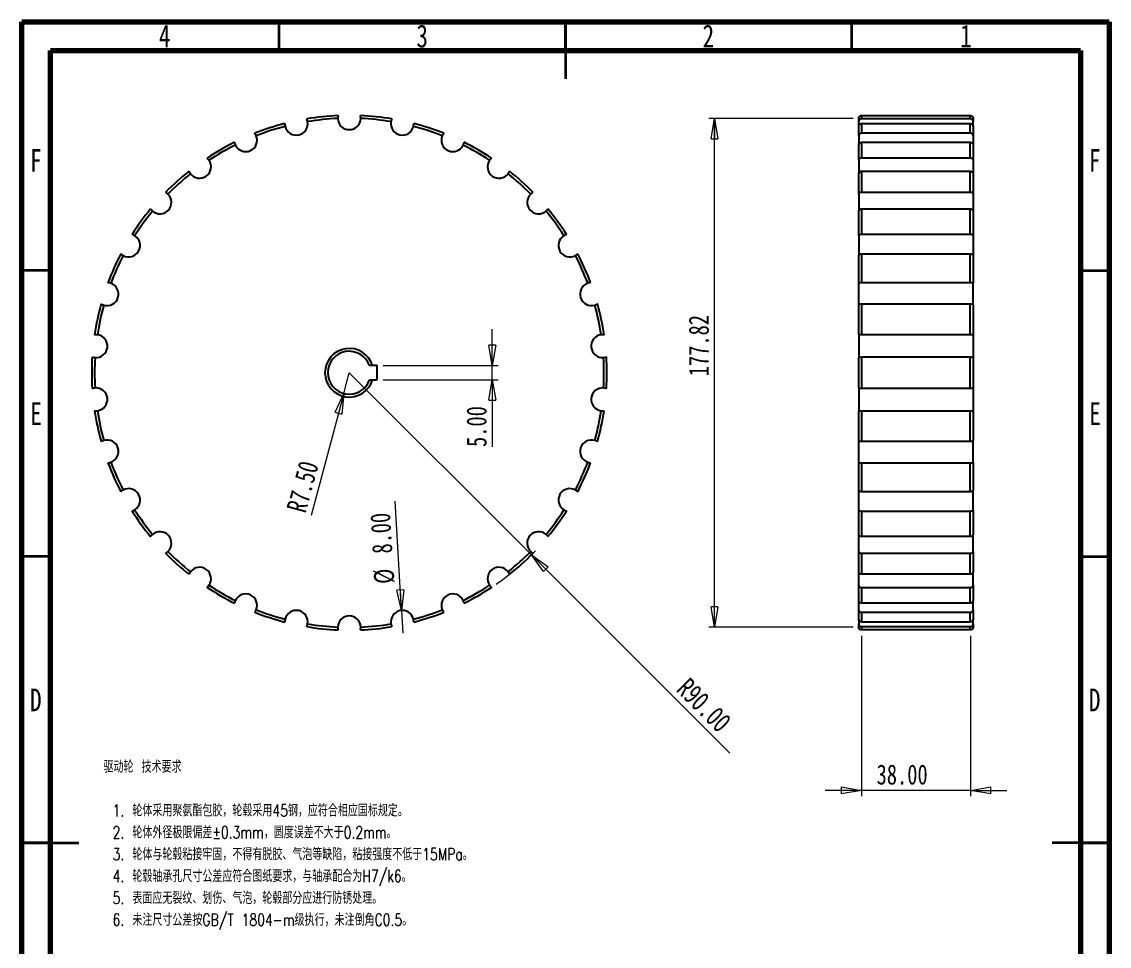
# Model space of a CAD drawing. Header units: millimetres. Extents: x 15 to 205, y 5 to 292.
# Drawn here: x 15 to 205, y 130.4 to 292 of the extents above; entities that cross this region are included whole.
import ezdxf

# ---------------------------------------------------------------- set-up
doc = ezdxf.new("R2010")
doc.units = ezdxf.units.MM
doc.styles.add('SLDTEXTSTYLE0', font='TXT', dxfattribs={"width": 0.75, "bigfont": 'bigfont'})
doc.styles.add('SLDTEXTSTYLE1', font='TXT', dxfattribs={"width": 0.75})
doc.dimstyles.new('SLDDIMSTYLE0', dxfattribs={"dimtxt": 3.5, "dimasz": 3.556, "dimexe": 0, "dimexo": 0.0625, "dimgap": 0.875, "dimtad": 1, "dimlfac": 2, "dimrnd": 1e-09, "dimzin": 4, "dimdsep": 46, "dimtxsty": 'SLDTEXTSTYLE1', "dimblk1": 'CLOSED', "dimblk2": 'CLOSED', "dimsah": 1, "dimcen": 0, "dimadec": 0, "dimazin": 1, "dimtfac": 1, "dimtofl": 0, "dimtmove": 0, "dimatfit": 3, "dimldrblk": 'CLOSED', "dimfxl": 1, "dimfrac": 2, "dimtolj": 1, "dimtzin": 12, "dimarcsym": 0})
doc.dimstyles.new('SLDDIMSTYLE1', dxfattribs={"dimtxt": 3.5, "dimasz": 3.556, "dimexe": 0, "dimexo": 0.0625, "dimgap": 0.875, "dimtad": 1, "dimlfac": 2, "dimrnd": 1e-09, "dimzin": 4, "dimdsep": 46, "dimtxsty": 'SLDTEXTSTYLE1', "dimblk1": 'CLOSED', "dimblk2": 'CLOSED', "dimsah": 1, "dimcen": 0.09, "dimadec": 0, "dimazin": 1, "dimtfac": 1, "dimtmove": 0, "dimatfit": 0, "dimldrblk": 'CLOSED', "dimfxl": 1, "dimfrac": 2, "dimtolj": 1, "dimtzin": 12, "dimarcsym": 0})
doc.dimstyles.new('SLDDIMSTYLE2', dxfattribs={"dimtxt": 3.5, "dimasz": 3.556, "dimexe": 0, "dimexo": 0.0625, "dimgap": 0.875, "dimtad": 1, "dimlfac": 2, "dimrnd": 1e-09, "dimzin": 4, "dimdsep": 46, "dimtxsty": 'SLDTEXTSTYLE1', "dimblk1": 'NONE', "dimblk2": 'CLOSED', "dimsah": 1, "dimcen": 0, "dimadec": 0, "dimazin": 1, "dimtfac": 1, "dimtmove": 0, "dimatfit": 3, "dimldrblk": 'NONE', "dimfxl": 1, "dimfrac": 2, "dimtolj": 1, "dimtzin": 12, "dimarcsym": 0})
doc.dimstyles.new('SLDDIMSTYLE3', dxfattribs={"dimtxt": 3.5, "dimasz": 3.556, "dimexe": 0, "dimexo": 0.0625, "dimgap": 0.875, "dimtad": 1, "dimlfac": 2, "dimrnd": 1e-09, "dimzin": 12, "dimdsep": 46, "dimtxsty": 'SLDTEXTSTYLE1', "dimblk1": 'CLOSED', "dimblk2": 'CLOSED', "dimsah": 1, "dimcen": 0.09, "dimadec": 0, "dimazin": 3, "dimtfac": 1, "dimtofl": 0, "dimtmove": 0, "dimatfit": 3, "dimldrblk": 'CLOSED', "dimfxl": 1, "dimfrac": 2, "dimtolj": 1, "dimtzin": 12, "dimarcsym": 0})

# ---------------------------------------------------------------- blocks, each defined once
blk = doc.blocks.new('SW_NOTE_0')
at = {"color": 0, "linetype": 'Continuous', "lineweight": 0, "attachment_point": 1, "style": 'SLDTEXTSTYLE0'}
for s, insert, char_height in [('驱动轮 技术要求', (0, 2.73), 2.117), ('1. 轮体采用聚氨酯包胶，轮毂采用45钢，应符合相应国标规定。', (1.59, -4.92), 2.1167), ('2. 轮体外径极限偏差±0.3mm，圆度误差不大于0.2mm。', (1.59, -8.74), 2.1167), ('3. 轮体与轮毂粘接牢固，不得有脱胶、气泡等缺陷，粘接强度不低于15MPa。', (1.59, -12.56), 2.1167), ('4. 轮毂轴承孔尺寸公差应符合图纸要求，与轴承配合为H7/k6。', (1.59, -16.38), 2.1167), ('5. 表面应无裂纹、划伤、气泡，轮毂部分应进行防锈处理。', (1.59, -20.2), 2.1167), ('6. 未注尺寸公差按GB/T 1804-m级执行，未注倒角C0.5。', (1.59, -24.03), 2.1167)]:
    blk.add_mtext(s, dxfattribs=dict(at, insert=insert, char_height=char_height))
blk = doc.blocks.new('_Closed')
at = {"color": 0, "linetype": 'ByBlock', "lineweight": -2}
for p, q in [((-1, 0.166667), (0, 0)), ((-1, 0.166667), (-1, -0.166667)), ((0, 0), (-1, -0.166667)), ((0, 0), (-1, 0))]:
    blk.add_line(p, q, dxfattribs=at)
blk = doc.blocks.new('_D')
at = {"color": 7, "linetype": 'Continuous', "lineweight": 0, "transparency": 16777216}
for q in [(72.22, 230.64), (138.7, 164.16)]:
    blk.add_line((104.04, 198.82), q, dxfattribs=at)
at = {"color": 7, "linetype": 'Continuous', "lineweight": 18, "transparency": 16777216}
blk.add_arc((72.22, 230.64), 45, 304.7934, 316.273, dxfattribs=at)
at = {"color": 7, "linetype": 'Continuous', "lineweight": 18, "transparency": 16777216, "xscale": 3.556, "yscale": 3.556, "rotation": 135.0000000000003}
blk.add_blockref('_Closed', (104.04, 198.82), dxfattribs=at)
at = {"color": 7, "linetype": 'Continuous', "lineweight": 18, "transparency": 16777216, "insert": (131.66, 177.59), "char_height": 3.5, "attachment_point": 1, "rotation": 315, "style": 'SLDTEXTSTYLE1'}
blk.add_mtext('R90.00', dxfattribs=at)
blk = doc.blocks.new('_D_1')
at = {"color": 7, "linetype": 'Continuous', "lineweight": 0, "transparency": 16777216}
for p, q in [((97.21, 231.89), (97.21, 238.24)), ((78.12, 231.89), (98.21, 231.89)), ((97.21, 229.39), (97.21, 231.89)), ((78.12, 229.39), (98.21, 229.39)), ((97.21, 229.39), (97.21, 217.67))]:
    blk.add_line(p, q, dxfattribs=at)
at = {"color": 7, "linetype": 'Continuous', "lineweight": 18, "transparency": 16777216, "xscale": 3.556, "yscale": 3.556}
for p, rotation in [((97.21, 231.89), 270.0000000000004), ((97.21, 229.39), 90.0000000000004)]:
    blk.add_blockref('_Closed', p, dxfattribs=dict(at, rotation=rotation))
at = {"color": 7, "linetype": 'Continuous', "lineweight": 18, "transparency": 16777216, "insert": (92.7, 217.67), "char_height": 3.5, "attachment_point": 1, "rotation": 90, "style": 'SLDTEXTSTYLE1'}
blk.add_mtext('5.00', dxfattribs=at)
blk = doc.blocks.new('_D_2')
at = {"color": 7, "linetype": 'Continuous', "lineweight": 0, "transparency": 16777216}
for q in [(72.22, 230.64), (65.54, 205.71)]:
    blk.add_line((71.25, 227.02), q, dxfattribs=at)
at = {"color": 7, "linetype": 'Continuous', "lineweight": 18, "transparency": 16777216, "xscale": 3.556, "yscale": 3.556, "rotation": 75.00000000000024}
blk.add_blockref('_Closed', (71.25, 227.02), dxfattribs=at)
at = {"color": 7, "linetype": 'Continuous', "lineweight": 18, "transparency": 16777216, "insert": (61.21, 206.87), "char_height": 3.5, "attachment_point": 1, "rotation": 75, "style": 'SLDTEXTSTYLE1'}
blk.add_mtext('R7.50', dxfattribs=at)
blk = doc.blocks.new('_D_3')
at = {"color": 7, "linetype": 'Continuous', "lineweight": 0, "transparency": 16777216}
for q in [(80.23, 208.21), (81.59, 185.12)]:
    blk.add_line((81.36, 189.11), q, dxfattribs=at)
at = {"color": 7, "linetype": 'Continuous', "lineweight": 18, "transparency": 16777216, "xscale": 3.556, "yscale": 3.556, "rotation": 273.3932503962348}
blk.add_blockref('_Closed', (81.36, 189.11), dxfattribs=at)
at = {"color": 7, "linetype": 'Continuous', "lineweight": 18, "transparency": 16777216, "char_height": 3.5, "attachment_point": 1, "rotation": 93.3933, "style": 'SLDTEXTSTYLE1'}
for s, insert in [('8.00', (76.26, 198.91)), ('%%c', (76.62, 193.64))]:
    blk.add_mtext(s, dxfattribs=dict(at, insert=insert))
blk = doc.blocks.new('_None')
blk = doc.blocks.new('_D_4')
at = {"color": 7, "linetype": 'Continuous', "lineweight": 0, "transparency": 16777216}
for p, q in [((160.23, 275.1), (135.04, 275.1)), ((136.04, 186.19), (136.04, 275.1)), ((160.23, 186.19), (135.04, 186.19))]:
    blk.add_line(p, q, dxfattribs=at)
at = {"color": 7, "linetype": 'Continuous', "lineweight": 18, "transparency": 16777216, "xscale": 3.556, "yscale": 3.556}
for p, rotation in [((136.04, 275.1), 90.0000000000004), ((136.04, 186.19), 270.0000000000004)]:
    blk.add_blockref('_Closed', p, dxfattribs=dict(at, rotation=rotation))
at = {"color": 7, "linetype": 'Continuous', "lineweight": 18, "transparency": 16777216, "insert": (131.53, 230.03), "char_height": 3.5, "attachment_point": 1, "rotation": 90, "style": 'SLDTEXTSTYLE1'}
blk.add_mtext('177.82', dxfattribs=at)
blk = doc.blocks.new('_D_5')
at = {"color": 7, "linetype": 'Continuous', "lineweight": 0, "transparency": 16777216}
for p, q in [((161.73, 184.68), (161.73, 156.65)), ((180.73, 184.68), (180.73, 156.65)), ((161.73, 157.65), (155.38, 157.65)), ((180.73, 157.65), (161.73, 157.65)), ((180.73, 157.65), (187.08, 157.65))]:
    blk.add_line(p, q, dxfattribs=at)
at = {"color": 7, "linetype": 'Continuous', "lineweight": 18, "transparency": 16777216, "xscale": 3.556, "yscale": 3.556}
blk.add_blockref('_Closed', (161.73, 157.65), dxfattribs=at)
at = {"color": 7, "linetype": 'Continuous', "lineweight": 18, "transparency": 16777216, "xscale": 3.556, "yscale": 3.556, "rotation": 180.0000000000004}
blk.add_blockref('_Closed', (180.73, 157.65), dxfattribs=at)
at = {"color": 7, "linetype": 'Continuous', "lineweight": 18, "transparency": 16777216, "insert": (164.35, 162.17), "char_height": 3.5, "attachment_point": 1, "style": 'SLDTEXTSTYLE1'}
blk.add_mtext('38.00', dxfattribs=at)

msp = doc.modelspace()

# ---------------------------------------------------------------- linework, layer by layer
at = {"color": 7, "linetype": 'Continuous', "lineweight": 70}
for p, q in [((15, 5), (15, 292)), ((15, 292), (205, 292)), ((205, 292), (205, 5)), ((20, 10), (20, 287)), ((20, 287), (200, 287)), ((200, 287), (200, 10))]:
    msp.add_line(p, q, dxfattribs=at)
at = {"color": 7, "linetype": 'Continuous', "lineweight": 35}
for p, q in [((60, 287), (60, 292)), ((110, 292), (110, 282)), ((110, 287), (110, 292)), ((160, 287), (160, 292)), ((20, 248.5), (15, 248.5)), ((200, 248.5), (205, 248.5)), ((20, 198.5), (15, 198.5)), ((200, 198.5), (205, 198.5)), ((15, 148.5), (25, 148.5)), ((20, 148.5), (15, 148.5)), ((205, 148.5), (195, 148.5)), ((200, 148.5), (205, 148.5))]:
    msp.add_line(p, q, dxfattribs=at)
at = {"color": 7, "linetype": 'Continuous', "lineweight": 25}
for p, q in [((161.726, 275.5997), (161.726, 275.022)), ((161.726, 275.5997), (180.726, 275.5997)), ((180.726, 275.022), (180.726, 275.5997)), ((161.226, 274.5411), (161.226, 275.0968)), ((161.226, 273.7097), (161.226, 274.5411)), ((161.226, 272.0668), (161.226, 273.7097)), ((180.726, 275.022), (161.726, 275.022)), ((161.726, 274.2124), (161.726, 272.5047)), ((161.726, 274.2124), (180.726, 274.2124)), ((180.726, 272.5047), (180.726, 274.2124)), ((181.226, 275.0968), (181.226, 274.5411)), ((181.226, 273.6998), (181.226, 274.5411)), ((181.226, 273.7097), (181.226, 272.0668)), ((161.226, 272.0668), (161.226, 270.4326)), ((180.726, 272.5047), (161.726, 272.5047)), ((181.226, 272.0668), (181.226, 270.4326)), ((161.226, 267.782), (161.226, 270.4402)), ((161.726, 270.921), (161.726, 268.1578)), ((161.726, 270.921), (180.726, 270.921)), ((180.726, 268.1578), (180.726, 270.921)), ((181.226, 270.4402), (181.226, 267.782)), ((180.726, 268.1578), (161.726, 268.1578)), ((161.226, 267.782), (161.226, 265.4168)), ((181.226, 267.782), (181.226, 265.4168)), ((161.226, 261.8739), (161.226, 265.4314)), ((161.726, 265.8691), (161.726, 262.1713)), ((161.726, 265.8691), (180.726, 265.8691)), ((180.726, 262.1713), (180.726, 265.8691)), ((181.226, 265.4314), (181.226, 261.8739)), ((161.226, 261.8739), (161.226, 258.8794)), ((180.726, 262.1713), (161.726, 262.1713)), ((181.226, 261.8739), (181.226, 258.8794)), ((161.226, 254.6009), (161.226, 258.9021)), ((161.726, 259.2777), (161.726, 254.8068)), ((161.726, 259.2777), (180.726, 259.2777)), ((180.726, 254.8068), (180.726, 259.2777)), ((181.226, 258.9021), (181.226, 254.6009)), ((161.226, 254.6009), (161.226, 251.1377)), ((180.726, 254.8068), (161.726, 254.8068)), ((181.226, 254.6009), (181.226, 251.1377)), ((161.226, 246.2808), (161.226, 251.1377)), ((161.726, 251.4347), (161.726, 246.3861)), ((161.726, 251.4347), (180.726, 251.4347)), ((180.726, 246.3861), (180.726, 251.4347)), ((181.226, 251.1377), (181.226, 246.2808)), ((161.226, 242.4775), (161.226, 246.2808)), ((180.726, 246.3861), (161.726, 246.3861)), ((181.226, 242.4775), (181.226, 246.2808)), ((161.226, 237.2772), (161.226, 242.4775)), ((161.726, 242.6829), (161.726, 237.2774)), ((161.726, 242.6829), (180.726, 242.6829)), ((180.726, 237.2774), (180.726, 242.6829)), ((181.226, 242.4775), (181.226, 237.2772)), ((161.226, 237.2772), (161.226, 233.3001)), ((180.726, 237.2774), (161.726, 237.2774)), ((181.226, 237.2772), (181.226, 233.3001)), ((77.1242, 231.8918), (76.2862, 231.8918)), ((77.1242, 229.3918), (77.1242, 231.8918)), ((161.226, 227.9835), (161.226, 233.3001)), ((161.726, 233.4049), (161.726, 227.8786)), ((161.726, 233.4049), (180.726, 233.4049)), ((180.726, 227.8786), (180.726, 233.4049)), ((181.226, 233.3001), (181.226, 227.9835)), ((76.2862, 229.3918), (77.1242, 229.3918)), ((161.226, 227.9835), (161.226, 224.0064)), ((180.726, 227.8786), (161.726, 227.8786)), ((181.226, 227.9835), (181.226, 224.0064)), ((161.226, 218.8061), (161.226, 224.0064)), ((161.726, 224.0062), (180.726, 224.0062)), ((161.726, 224.0062), (161.726, 218.6006)), ((180.726, 218.6006), (180.726, 224.0062)), ((181.226, 224.0064), (181.226, 218.8061)), ((161.226, 215.0028), (161.226, 218.8061)), ((180.726, 218.6006), (161.726, 218.6006)), ((181.226, 215.0028), (181.226, 218.8061)), ((161.226, 210.1459), (161.226, 215.0028)), ((161.726, 214.8974), (180.726, 214.8974)), ((161.726, 214.8974), (161.726, 209.8489)), ((180.726, 209.8489), (180.726, 214.8974)), ((181.226, 215.0028), (181.226, 210.1459)), ((161.226, 206.6826), (161.226, 210.1459)), ((180.726, 209.8489), (161.726, 209.8489)), ((181.226, 206.6826), (181.226, 210.1459)), ((161.226, 202.3815), (161.226, 206.6826)), ((161.726, 206.4768), (180.726, 206.4768)), ((161.726, 206.4768), (161.726, 202.0059)), ((180.726, 202.0059), (180.726, 206.4768)), ((181.226, 206.6826), (181.226, 202.3815)), ((161.226, 199.4096), (161.226, 202.4042)), ((180.726, 202.0059), (161.726, 202.0059)), ((181.226, 199.4096), (181.226, 202.4042)), ((161.226, 195.8522), (161.226, 199.4096)), ((161.726, 199.1123), (180.726, 199.1123)), ((161.726, 199.1123), (161.726, 195.4145)), ((180.726, 195.4145), (180.726, 199.1123)), ((181.226, 199.4096), (181.226, 195.8522)), ((161.226, 193.5016), (161.226, 195.8668)), ((181.226, 193.5016), (181.226, 195.8668)), ((180.726, 195.4145), (161.726, 195.4145)), ((161.226, 190.8433), (161.226, 193.5016)), ((161.726, 193.1258), (180.726, 193.1258)), ((161.726, 193.1258), (161.726, 190.3626)), ((180.726, 190.3626), (180.726, 193.1258)), ((181.226, 193.5016), (181.226, 190.8433)), ((161.226, 189.2168), (161.226, 190.851)), ((180.726, 190.3626), (161.726, 190.3626)), ((181.226, 189.2168), (181.226, 190.851)), ((161.226, 187.5739), (161.226, 189.2168)), ((161.726, 188.7789), (180.726, 188.7789)), ((161.726, 188.7789), (161.726, 187.0711)), ((180.726, 187.0711), (180.726, 188.7789)), ((181.226, 189.2168), (181.226, 187.5739)), ((161.226, 187.5739), (161.226, 186.7425)), ((161.226, 186.1867), (161.226, 186.7425)), ((180.726, 187.0711), (161.726, 187.0711)), ((161.726, 186.2616), (180.726, 186.2616)), ((161.726, 186.2616), (161.726, 185.6839)), ((180.726, 185.6839), (180.726, 186.2616)), ((181.226, 186.7425), (181.226, 187.5765)), ((181.226, 186.7425), (181.226, 186.1867)), ((180.726, 185.6839), (161.726, 185.6839))]:
    msp.add_line(p, q, dxfattribs=at)
for centre, radius, start, end in [((72.2242, 230.6418), 45, 92.479624, 99.520376), ((72.2242, 230.6418), 45, 80.479624, 87.520376), ((72.2242, 230.6418), 45, 104.479624, 111.520376), ((72.2242, 230.6418), 44.5, 104.575308, 111.424692), ((62.9721, 274.1694), 2, 193.287654, 10.712346), ((72.2242, 230.6418), 44.5, 92.575308, 99.424692), ((72.2242, 275.1418), 2, 181.287654, 358.712346), ((72.2242, 230.6418), 44.5, 80.575308, 87.424692), ((81.4763, 274.1694), 2, 169.287654, 346.712346), ((72.2242, 230.6418), 44.5, 68.575308, 75.424692), ((72.2242, 230.6418), 45, 68.479624, 75.520376), ((54.1244, 271.2946), 2, 205.287654, 22.712346), ((90.324, 271.2946), 2, 157.287654, 334.712346), ((72.2242, 230.6418), 45, 116.479624, 123.520376), ((72.2242, 230.6418), 44.5, 116.575308, 123.424692), ((72.2242, 230.6418), 44.5, 56.575308, 63.424692), ((72.2242, 230.6418), 45, 56.479624, 63.520376), ((46.0678, 266.643), 2, 217.287654, 34.712346), ((98.3807, 266.643), 2, 145.287654, 322.712346), ((72.2242, 230.6418), 45, 128.479624, 135.520376), ((72.2242, 230.6418), 44.5, 128.575308, 135.424692), ((72.2242, 230.6418), 44.5, 44.575308, 51.424692), ((72.2242, 230.6418), 45, 44.479624, 51.520376), ((39.1543, 260.4181), 2, 229.287654, 46.712346), ((105.2942, 260.4181), 2, 133.287654, 310.712346), ((72.2242, 230.6418), 45, 140.479624, 147.520376), ((72.2242, 230.6418), 44.5, 140.575308, 147.424692), ((72.2242, 230.6418), 44.5, 32.575308, 39.424692), ((72.2242, 230.6418), 45, 32.479624, 39.520376), ((33.6861, 252.8918), 2, 241.287654, 58.712346), ((110.7623, 252.8918), 2, 121.287654, 298.712346), ((72.2242, 230.6418), 45, 152.479624, 159.520376), ((72.2242, 230.6418), 44.5, 152.575308, 159.424692), ((72.2242, 230.6418), 44.5, 20.575308, 27.424692), ((72.2242, 230.6418), 45, 20.479624, 27.520376), ((29.9022, 244.393), 2, 253.287654, 70.712346), ((114.5462, 244.393), 2, 109.287654, 286.712346), ((72.2242, 230.6418), 45, 164.479624, 171.520376), ((72.2242, 230.6418), 44.5, 164.575308, 171.424692), ((72.2242, 230.6418), 44.5, 8.575308, 15.424692), ((72.2242, 230.6418), 45, 8.479624, 15.520376), ((27.968, 235.2933), 2, 265.287654, 82.712346), ((116.4804, 235.2933), 2, 97.287654, 274.712346), ((72.2242, 230.6418), 4.25, 17.104637, 342.895363), ((72.2242, 230.6418), 3.75, 19.471221, 340.528779), ((72.2242, 230.6418), 45, 176.479624, 183.520376), ((72.2242, 230.6418), 44.5, 176.575308, 183.424692), ((72.2242, 230.6418), 44.5, 356.575308, 3.424692), ((72.2242, 230.6418), 45, 356.479624, 3.520376), ((27.968, 225.9903), 2, 277.287654, 94.712346), ((116.4804, 225.9903), 2, 85.287654, 262.712346), ((72.2242, 230.6418), 45, 188.479624, 195.520376), ((72.2242, 230.6418), 44.5, 188.575308, 195.424692), ((72.2242, 230.6418), 44.5, 344.575308, 351.424692), ((72.2242, 230.6418), 45, 344.479624, 351.520376), ((29.9022, 216.8905), 2, 289.287654, 106.712346), ((114.5462, 216.8905), 2, 73.287654, 250.712346), ((72.2242, 230.6418), 45, 200.479624, 207.520376), ((72.2242, 230.6418), 44.5, 200.575308, 207.424692), ((72.2242, 230.6418), 44.5, 332.575308, 339.424692), ((72.2242, 230.6418), 45, 332.479624, 339.520376), ((33.6861, 208.3918), 2, 301.287654, 118.712346), ((110.7623, 208.3918), 2, 61.287654, 238.712346), ((72.2242, 230.6418), 45, 212.479624, 219.520376), ((72.2242, 230.6418), 44.5, 212.575308, 219.424692), ((72.2242, 230.6418), 44.5, 320.575308, 327.424692), ((72.2242, 230.6418), 45, 320.479624, 327.520376), ((39.1543, 200.8655), 2, 313.287654, 130.712346), ((105.2942, 200.8655), 2, 49.287654, 226.712346), ((72.2242, 230.6418), 45, 224.479624, 231.520376), ((72.2242, 230.6418), 44.5, 224.575308, 231.424692), ((72.2242, 230.6418), 44.5, 308.575308, 315.424692), ((72.2242, 230.6418), 45, 308.479624, 315.520376), ((46.0678, 194.6405), 2, 325.287654, 142.712346), ((98.3807, 194.6405), 2, 37.287654, 214.712346), ((72.2242, 230.6418), 45, 236.479624, 243.520376), ((72.2242, 230.6418), 44.5, 236.575308, 243.424692), ((54.1244, 189.989), 2, 337.287654, 154.712346), ((90.324, 189.989), 2, 25.287654, 202.712346), ((72.2242, 230.6418), 44.5, 296.575308, 303.424692), ((72.2242, 230.6418), 45, 296.479624, 303.520376), ((72.2242, 230.6418), 45, 248.479624, 255.520376), ((72.2242, 230.6418), 44.5, 248.575308, 255.424692), ((62.9721, 187.1142), 2, 349.287654, 166.712346), ((72.2242, 186.1418), 2, 1.287654, 178.712346), ((81.4763, 187.1142), 2, 13.287654, 190.712346), ((72.2242, 230.6418), 44.5, 284.575308, 291.424692), ((72.2242, 230.6418), 45, 284.479624, 291.520376), ((72.2242, 230.6418), 45, 260.479624, 267.520376), ((72.2242, 230.6418), 44.5, 260.575308, 267.424692), ((72.2242, 230.6418), 45, 272.479624, 279.520376), ((72.2242, 230.6418), 44.5, 272.575308, 279.424692)]:
    msp.add_arc(centre, radius, start, end, dxfattribs=at)
for points in [[(70.2773, 275.5997), (70.2773, 275.5997), (70.2741, 275.5863), (70.2632, 275.5355), (70.2556, 275.498), (70.2411, 275.4056), (70.2341, 275.3497), (70.2252, 275.2292), (70.2232, 275.1632), (70.2247, 275.0968)], [(74.2237, 275.0968), (74.2252, 275.1632), (74.2233, 275.2284), (74.2143, 275.3498), (74.2073, 275.4054), (74.1928, 275.4979), (74.1853, 275.5355), (74.1744, 275.586), (74.1711, 275.5997), (74.1711, 275.5997)], [(161.226, 275.0968), (161.226, 275.1632), (161.2391, 275.2284), (161.2893, 275.3498), (161.3264, 275.4054), (161.4181, 275.4979), (161.4735, 275.5355), (161.5937, 275.586), (161.6596, 275.5997), (161.726, 275.5997)], [(180.726, 275.5997), (180.7924, 275.5997), (180.8575, 275.5863), (180.9784, 275.5355), (181.0337, 275.498), (181.1254, 275.4056), (181.1626, 275.3497), (181.2125, 275.2292), (181.226, 275.1632), (181.226, 275.0968)], [(60.9726, 274.2124), (60.9726, 274.2124), (60.9722, 274.1987), (60.9721, 274.1467), (60.9725, 274.1085), (60.9776, 274.0151), (60.9823, 273.959), (60.9986, 273.8392), (61.0104, 273.7743), (61.0257, 273.7097)], [(64.9373, 274.5411), (64.9249, 274.6064), (64.9095, 274.6697), (64.8755, 274.7866), (64.8571, 274.8395), (64.8237, 274.9269), (64.8085, 274.9621), (64.7874, 275.0094), (64.7813, 275.022), (64.7813, 275.022)], [(79.6671, 275.022), (79.6671, 275.022), (79.6612, 275.0096), (79.64, 274.9622), (79.6248, 274.9271), (79.5914, 274.8397), (79.5729, 274.7865), (79.5391, 274.6705), (79.5235, 274.6064), (79.5111, 274.5411)], [(83.4227, 273.7097), (83.438, 273.7743), (83.4497, 273.8385), (83.4661, 273.959), (83.4709, 274.0149), (83.4759, 274.1084), (83.4763, 274.1467), (83.4762, 274.1984), (83.4758, 274.2124), (83.4758, 274.2124)], [(161.726, 275.022), (161.6596, 275.022), (161.5944, 275.0096), (161.4735, 274.9622), (161.4183, 274.9271), (161.3266, 274.8397), (161.2894, 274.7865), (161.2394, 274.6705), (161.226, 274.6064), (161.226, 274.5411)], [(161.226, 273.7097), (161.226, 273.7743), (161.2391, 273.8385), (161.2893, 273.959), (161.3264, 274.0149), (161.4181, 274.1084), (161.4735, 274.1467), (161.5937, 274.1984), (161.6596, 274.2124), (161.726, 274.2124)], [(181.226, 274.5411), (181.226, 274.6064), (181.2128, 274.6697), (181.1626, 274.7866), (181.1256, 274.8395), (181.0339, 274.9269), (180.9784, 274.9621), (180.8583, 275.0094), (180.7924, 275.022), (180.726, 275.022)], [(180.726, 274.2124), (180.7924, 274.2124), (180.8575, 274.1987), (180.9784, 274.1467), (181.0337, 274.1085), (181.1254, 274.0151), (181.1626, 273.959), (181.2125, 273.8392), (181.226, 273.7743), (181.226, 273.7097)], [(55.9693, 272.0668), (55.9437, 272.128), (55.9154, 272.1868), (55.8579, 272.294), (55.8289, 272.3419), (55.778, 272.4206), (55.7558, 272.4518), (55.7253, 272.4936), (55.7168, 272.5047), (55.7168, 272.5047)], [(88.7317, 272.5047), (88.7317, 272.5047), (88.7232, 272.4939), (88.6926, 272.4519), (88.6705, 272.4207), (88.6196, 272.3421), (88.5906, 272.294), (88.5334, 272.1875), (88.5047, 272.128), (88.4791, 272.0668)], [(161.726, 272.5047), (161.6596, 272.5047), (161.5944, 272.4939), (161.4735, 272.4519), (161.4183, 272.4207), (161.3266, 272.3421), (161.2894, 272.294), (161.2394, 272.1875), (161.226, 272.128), (161.226, 272.0668)], [(181.226, 272.0668), (181.226, 272.128), (181.2128, 272.1868), (181.1626, 272.294), (181.1256, 272.3419), (181.0339, 272.4206), (180.9784, 272.4518), (180.8583, 272.4936), (180.7924, 272.5047), (180.726, 272.5047)], [(52.1596, 270.921), (52.1596, 270.921), (52.1621, 270.9075), (52.1728, 270.8566), (52.1812, 270.8193), (52.2055, 270.7289), (52.2218, 270.6751), (52.2627, 270.5613), (52.2877, 270.5003), (52.3161, 270.4402)], [(92.1323, 270.4402), (92.1607, 270.5003), (92.1854, 270.5606), (92.2266, 270.6751), (92.2429, 270.7287), (92.2672, 270.8191), (92.2756, 270.8566), (92.2863, 270.9072), (92.2888, 270.921), (92.2888, 270.921)], [(161.226, 270.4402), (161.226, 270.5003), (161.2391, 270.5606), (161.2893, 270.6751), (161.3264, 270.7287), (161.4181, 270.8191), (161.4735, 270.8566), (161.5937, 270.9072), (161.6596, 270.921), (161.726, 270.921)], [(180.726, 270.921), (180.7924, 270.921), (180.8575, 270.9075), (180.9784, 270.8566), (181.0337, 270.8193), (181.1254, 270.7289), (181.1626, 270.6751), (181.2125, 270.5613), (181.226, 270.5003), (181.226, 270.4402)], [(47.7118, 267.782), (47.674, 267.8365), (47.6341, 267.8881), (47.5555, 267.9811), (47.5172, 268.0219), (47.4511, 268.0882), (47.4229, 268.1142), (47.3844, 268.1488), (47.3737, 268.1578), (47.3737, 268.1578)], [(97.0747, 268.1578), (97.0747, 268.1578), (97.0642, 268.1489), (97.0256, 268.1142), (96.9974, 268.0883), (96.9314, 268.0221), (96.8929, 267.981), (96.8148, 267.8887), (96.7744, 267.8365), (96.7366, 267.782)], [(161.726, 268.1578), (161.6596, 268.1578), (161.5944, 268.1489), (161.4735, 268.1142), (161.4183, 268.0883), (161.3266, 268.0221), (161.2894, 267.981), (161.2394, 267.8887), (161.226, 267.8365), (161.226, 267.782)], [(181.226, 267.782), (181.226, 267.8365), (181.2128, 267.8881), (181.1626, 267.9811), (181.1256, 268.0219), (181.0339, 268.0882), (180.9784, 268.1142), (180.8583, 268.1488), (180.7924, 268.1578), (180.726, 268.1578)], [(44.2236, 265.8691), (44.2236, 265.8691), (44.2288, 265.8564), (44.2498, 265.8089), (44.2658, 265.7741), (44.3084, 265.6908), (44.3355, 265.6416), (44.3992, 265.5388), (44.4363, 265.4842), (44.4766, 265.4314)], [(99.9719, 265.4314), (100.0121, 265.4842), (100.0488, 265.5381), (100.1129, 265.6416), (100.1399, 265.6906), (100.1826, 265.774), (100.1986, 265.8089), (100.2195, 265.8562), (100.2248, 265.8691), (100.2248, 265.8691)], [(161.226, 265.4314), (161.226, 265.4842), (161.2391, 265.5381), (161.2893, 265.6416), (161.3264, 265.6906), (161.4181, 265.774), (161.4735, 265.8089), (161.5937, 265.8562), (161.6596, 265.8691), (161.726, 265.8691)], [(180.726, 265.8691), (180.7924, 265.8691), (180.8575, 265.8564), (180.9784, 265.8089), (181.0337, 265.7741), (181.1254, 265.6908), (181.1626, 265.6416), (181.2125, 265.5388), (181.226, 265.4842), (181.226, 265.4314)], [(40.5256, 261.8739), (40.4773, 261.9195), (40.4275, 261.9616), (40.3313, 262.0362), (40.2854, 262.0682), (40.2069, 262.1193), (40.1739, 262.1389), (40.1291, 262.1647), (40.1167, 262.1713), (40.1167, 262.1713)], [(104.3317, 262.1713), (104.3317, 262.1713), (104.3196, 262.1648), (104.2746, 262.1389), (104.2416, 262.1194), (104.1632, 262.0683), (104.1171, 262.0362), (104.0215, 261.9621), (103.9712, 261.9195), (103.9228, 261.8739)], [(161.726, 262.1713), (161.6596, 262.1713), (161.5944, 262.1648), (161.4735, 262.1389), (161.4183, 262.1194), (161.3266, 262.0683), (161.2894, 262.0362), (161.2394, 261.9621), (161.226, 261.9195), (161.226, 261.8739)], [(181.226, 261.8739), (181.226, 261.9195), (181.2128, 261.9616), (181.1626, 262.0362), (181.1256, 262.0682), (181.0339, 262.1193), (180.9784, 262.1389), (180.8583, 262.1647), (180.7924, 262.1713), (180.726, 262.1713)], [(37.5113, 259.2777), (37.5113, 259.2777), (37.519, 259.2663), (37.5495, 259.2242), (37.5723, 259.1935), (37.6313, 259.1209), (37.6681, 259.0783), (37.7517, 258.991), (37.7994, 258.9454), (37.8497, 258.9021)], [(106.5987, 258.9021), (106.649, 258.9454), (106.6962, 258.9905), (106.7804, 259.0784), (106.817, 259.1207), (106.876, 259.1934), (106.8989, 259.2242), (106.9292, 259.2661), (106.9371, 259.2777), (106.9371, 259.2777)], [(161.226, 258.9021), (161.226, 258.9454), (161.2391, 258.9905), (161.2893, 259.0784), (161.3264, 259.1207), (161.4181, 259.1934), (161.4735, 259.2242), (161.5937, 259.2661), (161.6596, 259.2777), (161.726, 259.2777)], [(180.726, 259.2777), (180.7924, 259.2777), (180.8575, 259.2663), (180.9784, 259.2242), (181.0337, 259.1935), (181.1254, 259.1209), (181.1626, 259.0783), (181.2125, 258.991), (181.226, 258.9454), (181.226, 258.9021)], [(34.7248, 254.6009), (34.668, 254.6354), (34.6106, 254.6663), (34.501, 254.7193), (34.4494, 254.741), (34.362, 254.7747), (34.3257, 254.7869), (34.2764, 254.8028), (34.263, 254.8068), (34.263, 254.8068)], [(110.1854, 254.8068), (110.1854, 254.8068), (110.1722, 254.8029), (110.1228, 254.787), (110.0866, 254.7747), (109.9992, 254.7411), (109.9474, 254.7192), (109.8385, 254.6667), (109.7804, 254.6354), (109.7237, 254.6009)], [(161.726, 254.8068), (161.6596, 254.8068), (161.5944, 254.8029), (161.4735, 254.787), (161.4183, 254.7747), (161.3266, 254.7411), (161.2894, 254.7192), (161.2394, 254.6667), (161.226, 254.6354), (161.226, 254.6009)], [(181.226, 254.6009), (181.226, 254.6354), (181.2128, 254.6663), (181.1626, 254.7193), (181.1256, 254.741), (181.0339, 254.7747), (180.9784, 254.7869), (180.8583, 254.8028), (180.7924, 254.8068), (180.726, 254.8068)], [(32.3161, 251.4347), (32.3161, 251.4347), (32.326, 251.4252), (32.3646, 251.3903), (32.3933, 251.3651), (32.4661, 251.3063), (32.5109, 251.2723), (32.6109, 251.2043), (32.667, 251.1696), (32.7253, 251.1377)], [(111.7232, 251.1377), (111.7814, 251.1696), (111.8369, 251.2039), (111.9375, 251.2723), (111.9822, 251.3062), (112.055, 251.365), (112.0838, 251.3903), (112.1222, 251.425), (112.1323, 251.4347), (112.1323, 251.4347)], [(161.226, 251.1377), (161.226, 251.1696), (161.2391, 251.2039), (161.2893, 251.2723), (161.3264, 251.3062), (161.4181, 251.365), (161.4735, 251.3903), (161.5937, 251.425), (161.6596, 251.4347), (161.726, 251.4347)], [(180.726, 251.4347), (180.7924, 251.4347), (180.8575, 251.4252), (180.9784, 251.3903), (181.0337, 251.3651), (181.1254, 251.3063), (181.1626, 251.2723), (181.2125, 251.2043), (181.226, 251.1696), (181.226, 251.1377)], [(30.5628, 246.2808), (30.5001, 246.3027), (30.4376, 246.321), (30.3193, 246.35), (30.2643, 246.3605), (30.1719, 246.3753), (30.1338, 246.3798), (30.0823, 246.3851), (30.0684, 246.3861), (30.0684, 246.3861)], [(114.3801, 246.3861), (114.3801, 246.3861), (114.3664, 246.3851), (114.3147, 246.3798), (114.2767, 246.3754), (114.1843, 246.3606), (114.129, 246.35), (114.0116, 246.3212), (113.9483, 246.3027), (113.8856, 246.2808)], [(161.726, 246.3861), (161.6596, 246.3861), (161.5944, 246.3851), (161.4735, 246.3798), (161.4183, 246.3754), (161.3266, 246.3606), (161.2894, 246.35), (161.2394, 246.3212), (161.226, 246.3027), (161.226, 246.2808)], [(181.226, 246.2808), (181.226, 246.3027), (181.2128, 246.321), (181.1626, 246.35), (181.1256, 246.3605), (181.0339, 246.3753), (180.9784, 246.3798), (180.8583, 246.3851), (180.7924, 246.3861), (180.726, 246.3861)], [(28.8651, 242.6829), (28.8651, 242.6829), (28.8768, 242.6757), (28.9218, 242.6497), (28.9551, 242.6309), (29.0385, 242.5885), (29.0894, 242.5646), (29.2013, 242.5189), (29.2635, 242.4966), (29.3271, 242.4775)], [(115.1214, 242.4775), (115.185, 242.4966), (115.2463, 242.5186), (115.359, 242.5646), (115.4097, 242.5884), (115.4932, 242.6308), (115.5266, 242.6496), (115.5714, 242.6756), (115.5833, 242.6829), (115.5833, 242.6829)], [(161.226, 242.4775), (161.226, 242.4966), (161.2391, 242.5186), (161.2893, 242.5646), (161.3264, 242.5884), (161.4181, 242.6308), (161.4735, 242.6496), (161.5937, 242.6756), (161.6596, 242.6829), (161.726, 242.6829)], [(180.726, 242.6829), (180.7924, 242.6829), (180.8575, 242.6757), (180.9784, 242.6497), (181.0337, 242.6309), (181.1254, 242.5885), (181.1626, 242.5646), (181.2125, 242.5189), (181.226, 242.4966), (181.226, 242.4775)], [(28.2217, 237.2772), (28.1558, 237.2856), (28.0908, 237.2905), (27.9691, 237.2942), (27.9132, 237.2931), (27.8196, 237.2883), (27.7815, 237.2848), (27.73, 237.2793), (27.7161, 237.2774), (27.7161, 237.2774)], [(116.7323, 237.2774), (116.7323, 237.2774), (116.7187, 237.2792), (116.667, 237.2848), (116.6289, 237.2883), (116.5355, 237.2931), (116.4792, 237.2942), (116.3584, 237.2905), (116.2926, 237.2856), (116.2267, 237.2772)], [(161.726, 237.2774), (161.6596, 237.2774), (161.5944, 237.2792), (161.4735, 237.2848), (161.4183, 237.2883), (161.3266, 237.2931), (161.2894, 237.2942), (161.2394, 237.2905), (161.226, 237.2856), (161.226, 237.2772)], [(181.226, 237.2772), (181.226, 237.2856), (181.2128, 237.2905), (181.1626, 237.2942), (181.1256, 237.2931), (181.0339, 237.2883), (180.9784, 237.2848), (180.8583, 237.2793), (180.7924, 237.2774), (180.726, 237.2774)], [(27.3091, 233.4049), (27.3091, 233.4049), (27.3221, 233.4003), (27.3715, 233.3842), (27.4079, 233.3727), (27.4984, 233.3487), (27.5531, 233.3359), (27.6721, 233.3144), (27.7375, 233.3055), (27.8037, 233.3001)], [(116.6447, 233.3001), (116.7109, 233.3055), (116.7755, 233.3143), (116.8953, 233.3359), (116.9499, 233.3486), (117.0403, 233.3727), (117.0769, 233.3842), (117.1261, 233.4002), (117.1393, 233.4049), (117.1393, 233.4049)], [(161.226, 233.3001), (161.226, 233.3055), (161.2391, 233.3143), (161.2893, 233.3359), (161.3264, 233.3486), (161.4181, 233.3727), (161.4735, 233.3842), (161.5937, 233.4002), (161.6596, 233.4049), (161.726, 233.4049)], [(180.726, 233.4049), (180.7924, 233.4049), (180.8575, 233.4003), (180.9784, 233.3842), (181.0337, 233.3727), (181.1254, 233.3487), (181.1626, 233.3359), (181.2125, 233.3144), (181.226, 233.3055), (181.226, 233.3001)], [(27.8037, 227.9835), (27.7375, 227.9781), (27.6729, 227.9693), (27.5531, 227.9477), (27.4986, 227.935), (27.4081, 227.9109), (27.3715, 227.8994), (27.3223, 227.8834), (27.3091, 227.8786), (27.3091, 227.8786)], [(117.1393, 227.8786), (117.1393, 227.8786), (117.1264, 227.8833), (117.077, 227.8994), (117.0405, 227.9108), (116.9501, 227.9349), (116.8953, 227.9477), (116.7763, 227.9692), (116.7109, 227.9781), (116.6447, 227.9835)], [(161.726, 227.8786), (161.6596, 227.8786), (161.5944, 227.8833), (161.4735, 227.8994), (161.4183, 227.9108), (161.3266, 227.9349), (161.2894, 227.9477), (161.2394, 227.9692), (161.226, 227.9781), (161.226, 227.9835)], [(181.226, 227.9835), (181.226, 227.9781), (181.2128, 227.9693), (181.1626, 227.9477), (181.1256, 227.935), (181.0339, 227.9109), (180.9784, 227.8994), (180.8583, 227.8834), (180.7924, 227.8786), (180.726, 227.8786)], [(27.7161, 224.0062), (27.7161, 224.0062), (27.7297, 224.0043), (27.7814, 223.9988), (27.8195, 223.9952), (27.9129, 223.9905), (27.9692, 223.9894), (28.09, 223.9931), (28.1558, 223.998), (28.2217, 224.0064)], [(116.2267, 224.0064), (116.2926, 223.998), (116.3576, 223.9931), (116.4793, 223.9893), (116.5353, 223.9905), (116.6288, 223.9952), (116.667, 223.9988), (116.7184, 224.0043), (116.7323, 224.0062), (116.7323, 224.0062)], [(161.226, 224.0064), (161.226, 223.998), (161.2391, 223.9931), (161.2893, 223.9893), (161.3264, 223.9905), (161.4181, 223.9952), (161.4735, 223.9988), (161.5937, 224.0043), (161.6596, 224.0062), (161.726, 224.0062)], [(180.726, 224.0062), (180.7924, 224.0062), (180.8575, 224.0043), (180.9784, 223.9988), (181.0337, 223.9952), (181.1254, 223.9905), (181.1626, 223.9894), (181.2125, 223.9931), (181.226, 223.998), (181.226, 224.0064)], [(29.3271, 218.8061), (29.2635, 218.787), (29.2021, 218.765), (29.0894, 218.7189), (29.0387, 218.6951), (28.9552, 218.6528), (28.9218, 218.6339), (28.877, 218.608), (28.8651, 218.6006), (28.8651, 218.6006)], [(115.5833, 218.6006), (115.5833, 218.6006), (115.5716, 218.6079), (115.5267, 218.6339), (115.4933, 218.6527), (115.4099, 218.695), (115.359, 218.7189), (115.2471, 218.7647), (115.185, 218.787), (115.1214, 218.8061)], [(161.726, 218.6006), (161.6596, 218.6006), (161.5944, 218.6079), (161.4735, 218.6339), (161.4183, 218.6527), (161.3266, 218.695), (161.2894, 218.7189), (161.2394, 218.7647), (161.226, 218.787), (161.226, 218.8061)], [(181.226, 218.8061), (181.226, 218.787), (181.2128, 218.765), (181.1626, 218.7189), (181.1256, 218.6951), (181.0339, 218.6528), (180.9784, 218.6339), (180.8583, 218.608), (180.7924, 218.6006), (180.726, 218.6006)], [(30.0684, 214.8974), (30.0684, 214.8974), (30.0821, 214.8985), (30.1338, 214.9038), (30.1717, 214.9082), (30.2641, 214.923), (30.3194, 214.9336), (30.4368, 214.9624), (30.5001, 214.9809), (30.5628, 215.0028)], [(113.8856, 215.0028), (113.9483, 214.9809), (114.0109, 214.9626), (114.1291, 214.9336), (114.1841, 214.923), (114.2765, 214.9082), (114.3146, 214.9038), (114.3661, 214.8985), (114.3801, 214.8974), (114.3801, 214.8974)], [(161.226, 215.0028), (161.226, 214.9809), (161.2391, 214.9626), (161.2893, 214.9336), (161.3264, 214.923), (161.4181, 214.9082), (161.4735, 214.9038), (161.5937, 214.8985), (161.6596, 214.8974), (161.726, 214.8974)], [(180.726, 214.8974), (180.7924, 214.8974), (180.8575, 214.8985), (180.9784, 214.9038), (181.0337, 214.9082), (181.1254, 214.923), (181.1626, 214.9336), (181.2125, 214.9624), (181.226, 214.9809), (181.226, 215.0028)], [(32.7253, 210.1459), (32.667, 210.114), (32.6115, 210.0797), (32.5109, 210.0113), (32.4663, 209.9774), (32.3934, 209.9186), (32.3646, 209.8933), (32.3262, 209.8586), (32.3161, 209.8489), (32.3161, 209.8489)], [(112.1323, 209.8489), (112.1323, 209.8489), (112.1224, 209.8584), (112.0838, 209.8932), (112.0551, 209.9185), (111.9823, 209.9773), (111.9375, 210.0113), (111.8375, 210.0793), (111.7814, 210.114), (111.7232, 210.1459)], [(161.726, 209.8489), (161.6596, 209.8489), (161.5944, 209.8584), (161.4735, 209.8932), (161.4183, 209.9185), (161.3266, 209.9773), (161.2894, 210.0113), (161.2394, 210.0793), (161.226, 210.114), (161.226, 210.1459)], [(181.226, 210.1459), (181.226, 210.114), (181.2128, 210.0797), (181.1626, 210.0113), (181.1256, 209.9774), (181.0339, 209.9186), (180.9784, 209.8933), (180.8583, 209.8586), (180.7924, 209.8489), (180.726, 209.8489)], [(34.263, 206.4768), (34.263, 206.4768), (34.2762, 206.4807), (34.3256, 206.4966), (34.3619, 206.5088), (34.4492, 206.5425), (34.501, 206.5644), (34.6099, 206.6169), (34.668, 206.6482), (34.7248, 206.6826)], [(109.7237, 206.6826), (109.7804, 206.6482), (109.8378, 206.6173), (109.9474, 206.5643), (109.999, 206.5426), (110.0864, 206.5089), (110.1227, 206.4966), (110.172, 206.4807), (110.1854, 206.4768), (110.1854, 206.4768)], [(161.226, 206.6826), (161.226, 206.6482), (161.2391, 206.6173), (161.2893, 206.5643), (161.3264, 206.5426), (161.4181, 206.5089), (161.4735, 206.4966), (161.5937, 206.4807), (161.6596, 206.4768), (161.726, 206.4768)], [(180.726, 206.4768), (180.7924, 206.4768), (180.8575, 206.4807), (180.9784, 206.4966), (181.0337, 206.5088), (181.1254, 206.5425), (181.1626, 206.5644), (181.2125, 206.6169), (181.226, 206.6482), (181.226, 206.6826)], [(37.8497, 202.3815), (37.7994, 202.3382), (37.7523, 202.2931), (37.6681, 202.2052), (37.6314, 202.1629), (37.5724, 202.0902), (37.5495, 202.0594), (37.5192, 202.0175), (37.5113, 202.0059), (37.5113, 202.0059)], [(106.9371, 202.0059), (106.9371, 202.0059), (106.9294, 202.0173), (106.8989, 202.0594), (106.8761, 202.0901), (106.8171, 202.1627), (106.7803, 202.2052), (106.6967, 202.2925), (106.649, 202.3382), (106.5987, 202.3815)], [(161.726, 202.0059), (161.6596, 202.0059), (161.5944, 202.0173), (161.4735, 202.0594), (161.4183, 202.0901), (161.3266, 202.1627), (161.2894, 202.2052), (161.2394, 202.2925), (161.226, 202.3382), (161.226, 202.3815)], [(181.226, 202.3815), (181.226, 202.3382), (181.2128, 202.2931), (181.1626, 202.2052), (181.1256, 202.1629), (181.0339, 202.0902), (180.9784, 202.0594), (180.8583, 202.0175), (180.7924, 202.0059), (180.726, 202.0059)], [(40.1167, 199.1123), (40.1167, 199.1123), (40.1288, 199.1188), (40.1739, 199.1447), (40.2068, 199.1642), (40.2852, 199.2153), (40.3313, 199.2474), (40.4269, 199.3214), (40.4773, 199.3641), (40.5256, 199.4096)], [(103.9228, 199.4096), (103.9712, 199.3641), (104.0209, 199.3219), (104.1171, 199.2474), (104.1631, 199.2154), (104.2415, 199.1643), (104.2745, 199.1447), (104.3194, 199.1189), (104.3317, 199.1123), (104.3317, 199.1123)], [(161.226, 199.4096), (161.226, 199.3641), (161.2391, 199.3219), (161.2893, 199.2474), (161.3264, 199.2154), (161.4181, 199.1643), (161.4735, 199.1447), (161.5937, 199.1189), (161.6596, 199.1123), (161.726, 199.1123)], [(180.726, 199.1123), (180.7924, 199.1123), (180.8575, 199.1188), (180.9784, 199.1447), (181.0337, 199.1642), (181.1254, 199.2153), (181.1626, 199.2474), (181.2125, 199.3214), (181.226, 199.3641), (181.226, 199.4096)], [(44.4766, 195.8522), (44.4363, 195.7993), (44.3996, 195.7455), (44.3355, 195.642), (44.3085, 195.5929), (44.2658, 195.5096), (44.2499, 195.4747), (44.2289, 195.4274), (44.2236, 195.4145), (44.2236, 195.4145)], [(100.2248, 195.4145), (100.2248, 195.4145), (100.2196, 195.4272), (100.1986, 195.4747), (100.1827, 195.5094), (100.14, 195.5928), (100.1129, 195.642), (100.0493, 195.7448), (100.0121, 195.7993), (99.9719, 195.8522)], [(161.726, 195.4145), (161.6596, 195.4145), (161.5944, 195.4272), (161.4735, 195.4747), (161.4183, 195.5094), (161.3266, 195.5928), (161.2894, 195.642), (161.2394, 195.7448), (161.226, 195.7993), (161.226, 195.8522)], [(181.226, 195.8522), (181.226, 195.7993), (181.2128, 195.7455), (181.1626, 195.642), (181.1256, 195.5929), (181.0339, 195.5096), (180.9784, 195.4747), (180.8583, 195.4274), (180.7924, 195.4145), (180.726, 195.4145)], [(47.3737, 193.1258), (47.3737, 193.1258), (47.3842, 193.1346), (47.4229, 193.1693), (47.451, 193.1952), (47.5171, 193.2615), (47.5555, 193.3026), (47.6336, 193.3948), (47.674, 193.447), (47.7118, 193.5016)], [(96.7366, 193.5016), (96.7744, 193.447), (96.8143, 193.3954), (96.8929, 193.3025), (96.9312, 193.2617), (96.9973, 193.1953), (97.0255, 193.1694), (97.064, 193.1348), (97.0747, 193.1258), (97.0747, 193.1258)], [(161.226, 193.5016), (161.226, 193.447), (161.2391, 193.3954), (161.2893, 193.3025), (161.3264, 193.2617), (161.4181, 193.1953), (161.4735, 193.1694), (161.5937, 193.1348), (161.6596, 193.1258), (161.726, 193.1258)], [(180.726, 193.1258), (180.7924, 193.1258), (180.8575, 193.1346), (180.9784, 193.1693), (181.0337, 193.1952), (181.1254, 193.2615), (181.1626, 193.3026), (181.2125, 193.3948), (181.226, 193.447), (181.226, 193.5016)], [(52.3161, 190.8433), (52.2877, 190.7833), (52.263, 190.723), (52.2218, 190.6084), (52.2056, 190.5548), (52.1812, 190.4644), (52.1728, 190.427), (52.1621, 190.3764), (52.1596, 190.3626), (52.1596, 190.3626)], [(92.2888, 190.3626), (92.2888, 190.3626), (92.2863, 190.3761), (92.2756, 190.427), (92.2673, 190.4643), (92.2429, 190.5546), (92.2266, 190.6085), (92.1857, 190.7222), (92.1607, 190.7833), (92.1323, 190.8433)], [(161.726, 190.3626), (161.6596, 190.3626), (161.5944, 190.3761), (161.4735, 190.427), (161.4183, 190.4643), (161.3266, 190.5546), (161.2894, 190.6085), (161.2394, 190.7222), (161.226, 190.7833), (161.226, 190.8433)], [(181.226, 190.8433), (181.226, 190.7833), (181.2128, 190.723), (181.1626, 190.6084), (181.1256, 190.5548), (181.0339, 190.4644), (180.9784, 190.427), (180.8583, 190.3764), (180.7924, 190.3626), (180.726, 190.3626)], [(55.7168, 188.7789), (55.7168, 188.7789), (55.7252, 188.7897), (55.7558, 188.8317), (55.7779, 188.8629), (55.8288, 188.9414), (55.8579, 188.9896), (55.9151, 189.0961), (55.9437, 189.1556), (55.9693, 189.2168)], [(88.4791, 189.2168), (88.5047, 189.1556), (88.533, 189.0968), (88.5906, 188.9896), (88.6195, 188.9416), (88.6704, 188.863), (88.6926, 188.8318), (88.7231, 188.7899), (88.7317, 188.7789), (88.7317, 188.7789)], [(161.226, 189.2168), (161.226, 189.1556), (161.2391, 189.0968), (161.2893, 188.9896), (161.3264, 188.9416), (161.4181, 188.863), (161.4735, 188.8318), (161.5937, 188.7899), (161.6596, 188.7789), (161.726, 188.7789)], [(180.726, 188.7789), (180.7924, 188.7789), (180.8575, 188.7897), (180.9784, 188.8317), (181.0337, 188.8629), (181.1254, 188.9414), (181.1626, 188.9896), (181.2125, 189.0961), (181.226, 189.1556), (181.226, 189.2168)], [(61.0257, 187.5739), (61.0104, 187.5093), (60.9988, 187.4451), (60.9823, 187.3245), (60.9776, 187.2687), (60.9725, 187.1752), (60.9721, 187.1369), (60.9722, 187.0851), (60.9726, 187.0711), (60.9726, 187.0711)], [(64.7813, 186.2616), (64.7813, 186.2616), (64.7873, 186.274), (64.8085, 186.3214), (64.8236, 186.3565), (64.857, 186.4439), (64.8755, 186.497), (64.9093, 186.6131), (64.9249, 186.6772), (64.9373, 186.7425)], [(79.5111, 186.7425), (79.5235, 186.6772), (79.5389, 186.6139), (79.5729, 186.497), (79.5913, 186.4441), (79.6247, 186.3566), (79.6399, 186.3214), (79.6611, 186.2742), (79.6671, 186.2616), (79.6671, 186.2616)], [(83.4758, 187.0711), (83.4758, 187.0711), (83.4762, 187.0849), (83.4763, 187.1368), (83.4759, 187.1751), (83.4709, 187.2685), (83.4661, 187.3246), (83.4498, 187.4443), (83.438, 187.5093), (83.4227, 187.5739)], [(161.726, 187.0711), (161.6596, 187.0711), (161.5944, 187.0849), (161.4735, 187.1368), (161.4183, 187.1751), (161.3266, 187.2685), (161.2894, 187.3246), (161.2394, 187.4443), (161.226, 187.5093), (161.226, 187.5739)], [(161.226, 186.7425), (161.226, 186.6772), (161.2391, 186.6139), (161.2893, 186.497), (161.3264, 186.4441), (161.4181, 186.3566), (161.4735, 186.3214), (161.5937, 186.2742), (161.6596, 186.2616), (161.726, 186.2616)], [(181.226, 187.5739), (181.226, 187.5093), (181.2128, 187.4451), (181.1626, 187.3245), (181.1256, 187.2687), (181.0339, 187.1752), (180.9784, 187.1369), (180.8583, 187.0851), (180.7924, 187.0711), (180.726, 187.0711)], [(180.726, 186.2616), (180.7924, 186.2616), (180.8575, 186.274), (180.9784, 186.3214), (181.0337, 186.3565), (181.1254, 186.4439), (181.1626, 186.497), (181.2125, 186.6131), (181.226, 186.6772), (181.226, 186.7425)], [(70.2247, 186.1867), (70.2232, 186.1203), (70.2252, 186.0552), (70.2341, 185.9338), (70.2411, 185.8782), (70.2556, 185.7857), (70.2632, 185.7481), (70.274, 185.6975), (70.2773, 185.6839), (70.2773, 185.6839)], [(74.1711, 185.6839), (74.1711, 185.6839), (74.1744, 185.6973), (74.1852, 185.7481), (74.1928, 185.7856), (74.2073, 185.878), (74.2143, 185.9338), (74.2232, 186.0544), (74.2252, 186.1204), (74.2237, 186.1867)], [(161.726, 185.6839), (161.6596, 185.6839), (161.5944, 185.6973), (161.4735, 185.7481), (161.4183, 185.7856), (161.3266, 185.878), (161.2894, 185.9338), (161.2394, 186.0544), (161.226, 186.1204), (161.226, 186.1867)], [(181.226, 186.1867), (181.226, 186.1203), (181.2128, 186.0552), (181.1626, 185.9338), (181.1256, 185.8782), (181.0339, 185.7857), (180.9784, 185.7481), (180.8583, 185.6975), (180.7924, 185.6839), (180.726, 185.6839)]]:
    msp.add_open_spline(points, degree=3, knots=[0, 0, 0, 0, 0.25, 0.25, 0.5, 0.5, 0.75, 0.75, 1, 1, 1, 1], dxfattribs=at)
for points in [[(76.2862, 231.8918), (76.1113, 231.8918), (75.9358, 231.8918), (75.7597, 231.8918)], [(75.7597, 229.3918), (75.9358, 229.3918), (76.1113, 229.3918), (76.2862, 229.3918)]]:
    msp.add_open_spline(points, degree=3, dxfattribs=at)

# ---------------------------------------------------------------- block references
at = {"color": 7, "linetype": 'Continuous', "lineweight": 0}
msp.add_blockref('SW_NOTE_0', (29.2839, 160.115), dxfattribs=at)

# ---------------------------------------------------------------- texts
at = {"color": 7, "linetype": 'Continuous', "lineweight": 0, "char_height": 3.9687, "attachment_point": 2, "style": 'SLDTEXTSTYLE1'}
for s, insert in [('4', (39.96, 291.4855)), ('3', (84.96, 291.4855)), ('2', (134.96, 291.4855)), ('1', (179.96, 291.4855)), ('F', (17.4577, 269.7355)), ('F', (202.4577, 269.7355)), ('E', (17.5078, 225.4855)), ('E', (202.5078, 225.4855)), ('D', (17.4527, 175.441)), ('D', (202.4527, 175.441))]:
    msp.add_mtext(s, dxfattribs=dict(at, insert=insert))

# ---------------------------------------------------------------- dimensions: what is measured, and where the dimension line sits
at = {"color": 7, "linetype": 'Continuous', "lineweight": 18}
for base, p1, p2, dimstyle, picture, middle in [((136.0444, 275.0968), (161.226, 186.1867), (161.226, 275.0968), 'SLDDIMSTYLE3', '_D_4', (136.0444, 237.1409)), ((97.21, 231.8918), (77.1242, 229.3918), (77.1242, 231.8918), 'SLDDIMSTYLE1', '_D_1', (97.21, 222.1999))]:
    dim = msp.add_linear_dim(base=base, p1=p1, p2=p2, angle=90, dimstyle=dimstyle, dxfattribs=at)
    dim.commit()
    dim.dimension.update_dxf_attribs({"geometry": picture, "text_midpoint": middle, "dimtype": 160})
for mpoint, picture, middle in [((71.2536, 227.0196), '_D_2', (67.0326, 211.2663)), ((104.044, 198.822), '_D', (133.616, 169.25))]:
    dim = msp.add_radius_dim(center=(72.2242, 230.6418), mpoint=mpoint, dimstyle='SLDDIMSTYLE0', dxfattribs=at)
    dim.commit()
    dim.dimension.update_dxf_attribs({"geometry": picture, "text_midpoint": middle, "dimtype": 164})
dim = msp.add_diameter_dim_2p(p1=(81.5947, 185.1177), p2=(81.3579, 189.1107), dimstyle='SLDDIMSTYLE2', dxfattribs=at)
dim.commit()
dim.dimension.update_dxf_attribs({"geometry": '_D_3', "text_midpoint": (80.6336, 201.3266), "dimtype": 163})
dim = msp.add_linear_dim(base=(161.726, 157.6542), p1=(180.726, 185.6839), p2=(161.726, 185.6839), dimstyle='SLDDIMSTYLE1', dxfattribs=at)
dim.commit()
dim.dimension.update_dxf_attribs({"geometry": '_D_5', "text_midpoint": (170.1693, 157.6542), "dimtype": 160})

doc.saveas('drawing.dxf')
